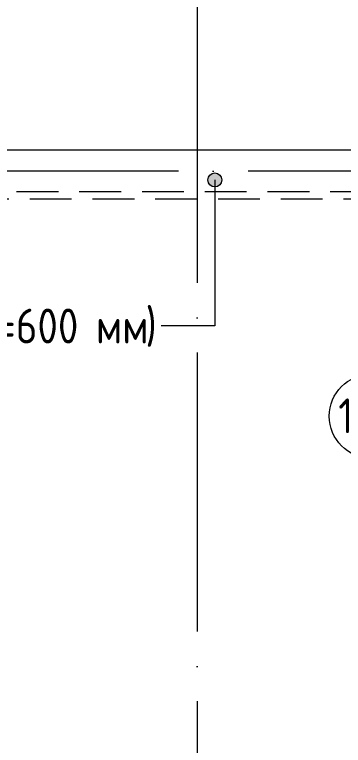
# Model space of a CAD drawing. Header units: millimetres. Extents: x -88595 to 880822, y -1054509 to -148035.
# Drawn here: x 177655 to 180012, y -280819 to -275580 of the extents above; entities that cross this region are included whole.
import ezdxf

# ---------------------------------------------------------------- set-up
doc = ezdxf.new("R2010")
doc.units = ezdxf.units.MM
for name, pattern in [('ADSK_Линия сетки', [25, 20, -2.5, 0, -2.5]), ('ADSK_Сверху', [4.5, 3, -1.5]), ('ADSK_Штриховая_ш3 п1_5', [4.5, 3, -1.5])]:
    doc.linetypes.add(name, pattern=pattern)
for name, color, linetype, lineweight in [('Аннотация', 7, 'Continuous', 20), ('Линии', 7, 'Continuous', 9), ('Марки помещений', 7, 'Continuous', 20), ('Оборудование', 7, 'Continuous', 18), ('Оси', 7, 'Continuous', 9), ('Перекрытие', 7, 'Continuous', 18)]:
    doc.layers.add(name, color=color, linetype=linetype, lineweight=lineweight)
doc.styles.add('GOST Common_3', font='GOST_Common.ttf', dxfattribs={"width": 0.9, "height": 2.5})

# ---------------------------------------------------------------- blocks, each defined once
blk = doc.blocks.new('1 этаж')
at = {"layer": 'Аннотация', "lineweight": 9}
h = blk.add_hatch(color=256, dxfattribs=at)
edge = h.paths.add_edge_path()
edge.add_arc((215220.2, 651548.6), 50, 0, 360)
for p, q in [((215220.2, 651548.6), (215220.2, 650501.7)), ((214841.8, 650501.7), (214835.6, 650501.7)), ((215220.2, 650501.7), (214841.8, 650501.7))]:
    blk.add_line(p, q, dxfattribs=at)
blk.add_circle((215220.2, 651548.6), 50, dxfattribs=at)
at = {"layer": 'Линии', "linetype": 'ADSK_Сверху', "ltscale": 100}
for p, q in [((232997.7, 651762.6), (199787.7, 651762.6)), ((232997.7, 651462.6), (199787.7, 651462.6))]:
    blk.add_line(p, q, dxfattribs=at)
at = {"layer": 'Линии', "linetype": 'ADSK_Штриховая_ш3 п1_5', "ltscale": 100}
blk.add_line((207592.7, 651412.6), (220152.7, 651412.6), dxfattribs=at)
at = {"layer": 'Марки помещений'}
blk.add_circle((216340, 649854.9), 300, dxfattribs=at)
at = {"layer": 'Оси', "linetype": 'ADSK_Линия сетки', "ltscale": 100}
for p, q in [((215092.7, 697813.2), (215092.7, 631836.5)), ((252460, 651612.6), (175520.4, 651612.6))]:
    blk.add_line(p, q, dxfattribs=at)
at = {"layer": 'Перекрытие', "color": 49, "ltscale": 100, "true_color": 0x464646}
blk.add_line((218907.7, 651762.6), (213717.7, 651762.6), dxfattribs=at)
at = {"layer": 'Аннотация', "style": 'GOST Common_3', "width": 0.9}
for s, p in [('=600', (213646.3, 650376.7)), (')', (214723.8, 650376.7)), ('мм', (214366.7, 650376.7))]:
    blk.add_text(s, height=250, dxfattribs=at).set_placement(p)
at = {"layer": 'Марки помещений', "style": 'GOST Common_3', "width": 0.9}
blk.add_text('102', height=250, dxfattribs=at).set_placement((216105.1, 649732.6))

msp = doc.modelspace()

# ---------------------------------------------------------------- block references
at = {"layer": 'Оборудование', "color": 5, "true_color": 0x0000ff}
msp.add_blockref('1 этаж', (-36129.5, -928314.5), dxfattribs=at)

doc.saveas('drawing.dxf')
